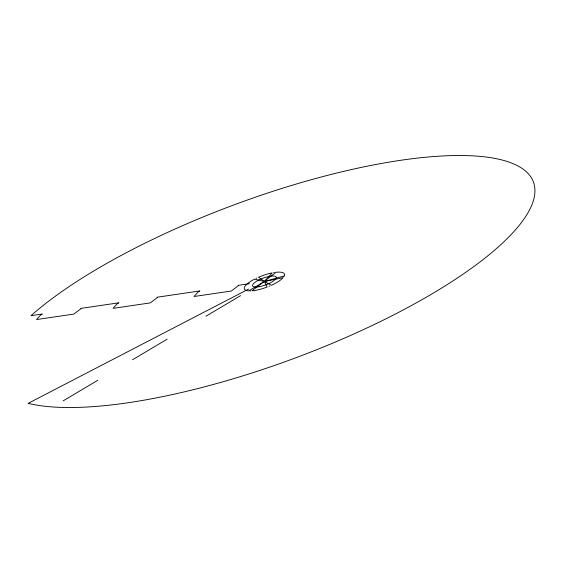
<?xml version="1.0" encoding="UTF-8"?>
<svg xmlns="http://www.w3.org/2000/svg" width="563" height="563" viewBox="0 0 563 563"><rect width="100%" height="100%" fill="white"/><g stroke="black" fill="none" stroke-linecap="round" stroke-linejoin="round"><path stroke-width="0.84" d="M264.413 281.514L272.133 272.893A21.408 6.151 -20.3 0 0 258.607 277.214L264.413 281.514L271.457 285.258A21.408 6.151 -20.3 0 0 283.133 277.672L264.413 281.514L248.762 290.881A21.408 6.151 -20.3 0 1 254.525 279.142L264.413 281.514L284.329 275.891A21.408 6.151 -20.3 0 0 276.018 272.281L251.921 290.825A21.408 6.151 -20.3 0 0 267.158 287.053L264.413 281.514A1.415 0.408 -20.3 0 1 264.603 281.38M248.607 289.065L28.15 403.361A286.827 82.423 -20.3 0 0 435.811 291.606A286.827 82.423 -20.3 0 0 440.175 156.099A286.827 82.423 -20.3 0 0 30.972 315.681L42.338 314.02L41.008 314.654L36.532 319.552L73.788 314.098L80.776 308.834L80.629 308.411L118.856 302.817L117.526 303.45L113.05 308.355L150.307 302.901L157.295 297.63L157.147 297.215L199.823 290.965L198.493 291.599L194.017 296.504L231.266 291.05L238.262 285.779L238.114 285.364L249.508 283.696M240.563 295.645L205.945 316.23M167.148 339.158L132.523 359.743M97.765 380.278L63.147 400.863M283.984 276.539A21.408 6.151 -20.3 0 1 283.773 276.862M269.853 285.969A21.408 6.151 -20.3 0 1 269.079 286.293M250.634 290.902A21.408 6.151 -20.3 0 1 250.063 290.916M256.038 278.389A21.408 6.151 -20.3 0 1 256.77 278.038M273.667 272.612A21.408 6.151 -20.3 0 1 274.371 272.499M259.107 286.722A12.59 3.617 -20.3 0 0 276.264 277.306A12.59 3.617 -20.3 0 0 257.861 280.508A12.59 3.617 -20.3 0 0 259.107 286.722"/></g></svg>
